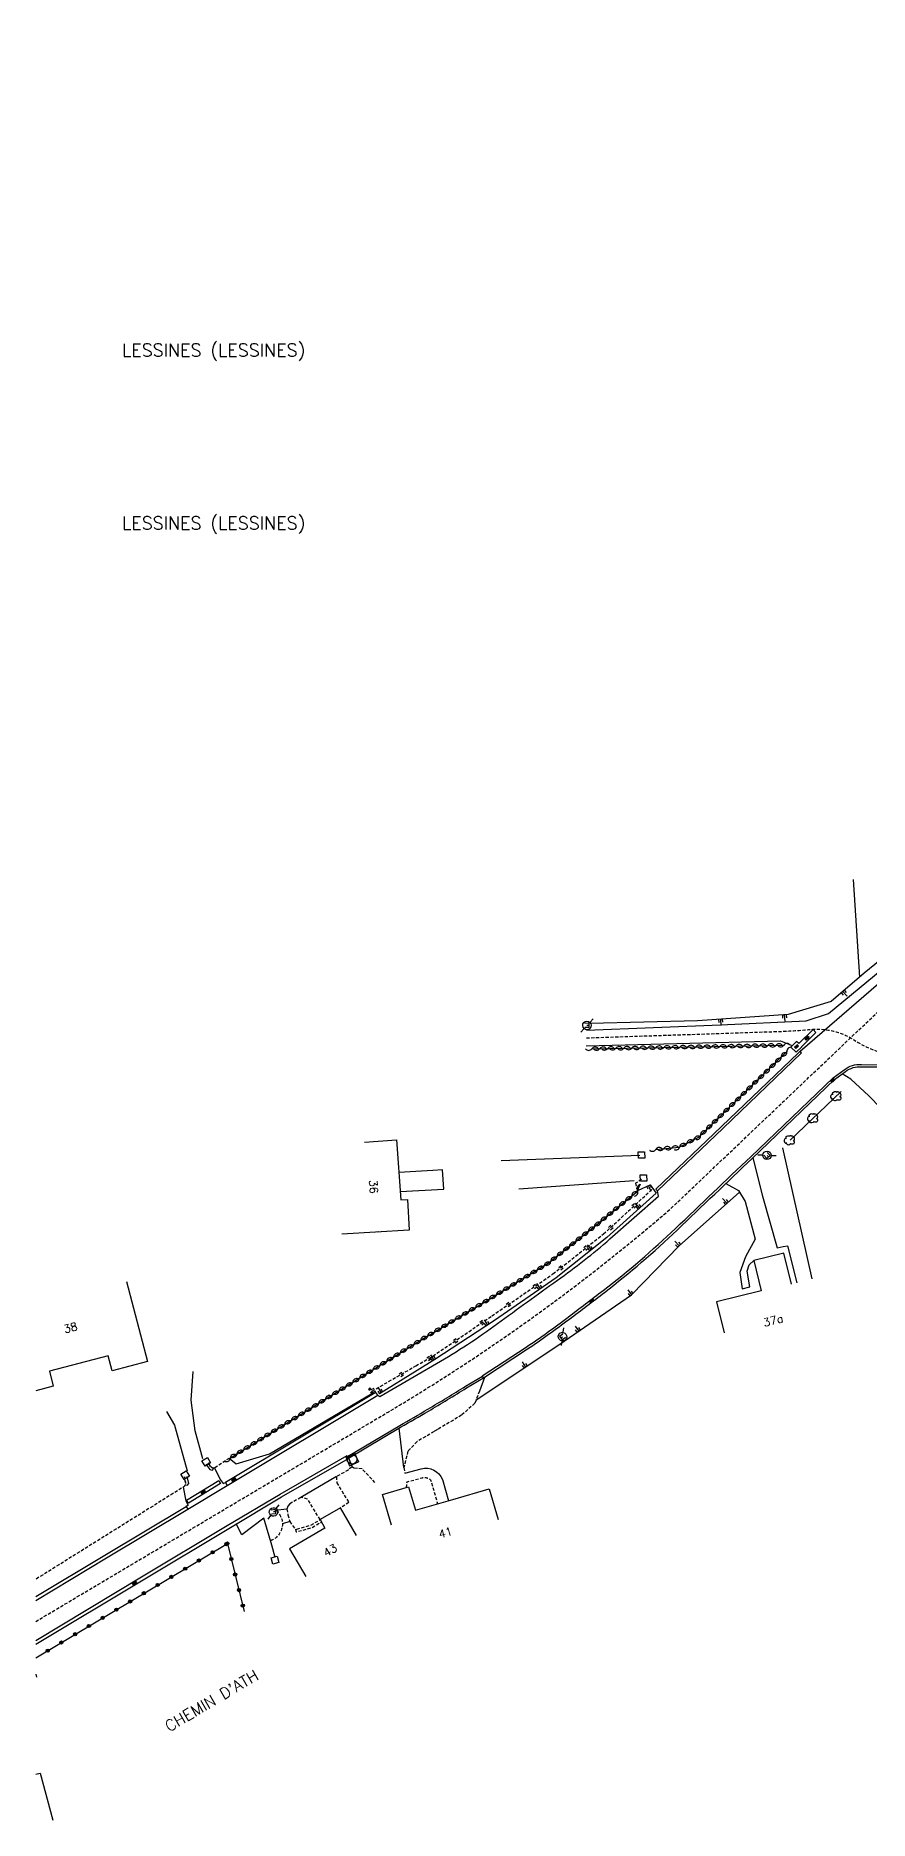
# Model space of a CAD drawing. Header units: millimetres. Extents: x 111000 to 112001, y 155000 to 156000.
# Drawn here: x 111000 to 111130.2, y 155034.3 to 155313 of the extents above; entities that cross this region are included whole.
import ezdxf
from ezdxf.enums import TextEntityAlignment as Align

# ---------------------------------------------------------------- set-up
doc = ezdxf.new("R2010")
doc.units = ezdxf.units.MM
doc.linetypes.add('DASHED', pattern=[0.75, 0.5, -0.25])
doc.layers.get('0').update_dxf_attribs({"linetype": 'CONTINUOUS'})
for name, color, linetype in [('W0001', 6, 'DASHED'), ('W0008', 7, 'CONTINUOUS'), ('W0100', 7, 'CONTINUOUS'), ('W0112', 1, 'DASHED'), ('W0211', 2, 'CONTINUOUS'), ('W0220', 5, 'DASHED'), ('W0300', 7, 'CONTINUOUS'), ('W0302', 3, 'CONTINUOUS'), ('W0310', 3, 'CONTINUOUS'), ('W0322', 7, 'CONTINUOUS'), ('W0330', 7, 'CONTINUOUS'), ('W0334', 7, 'CONTINUOUS'), ('W0400', 7, 'CONTINUOUS'), ('W0420', 7, 'CONTINUOUS'), ('W0471', 7, 'CONTINUOUS'), ('W0980', 7, 'CONTINUOUS'), ('W0989', 7, 'CONTINUOUS'), ('W0991', 7, 'CONTINUOUS')]:
    doc.layers.add(name, color=color, linetype=linetype)
doc.styles.get("Standard").update_dxf_attribs({"font": 'romans.shx', "width": 0.85})

# ---------------------------------------------------------------- blocks, each defined once
blk = doc.blocks.new('T300')
for p, q in [((-0.8, 0.51), (-0.86, 0.34)), ((-0.86, 0.34), (-0.86, 0.17)), ((-0.86, 0.17), (-0.74, 0.06)), ((-0.69, 0.63), (-0.8, 0.51)), ((-0.8, -0.06), (-0.74, 0.06)), ((-0.74, 0.06), (-0.69, 0.11)), ((-0.57, 0.69), (-0.69, 0.63)), ((-0.46, 0.69), (-0.57, 0.69)), ((-0.29, 0.63), (-0.46, 0.69)), ((-0.29, 0.63), (-0.17, 0.74)), ((-0.23, 0.57), (-0.29, 0.63)), ((-0.17, 0.74), (-0.06, 0.8)), ((-0.06, 0.8), (0.06, 0.8)), ((0.06, 0.8), (0.23, 0.74)), ((0.23, 0.74), (0.34, 0.63)), ((0.34, 0.63), (0.4, 0.51)), ((0.46, 0.46), (0.34, 0.46)), ((0.4, 0.51), (0.4, 0.46)), ((0.57, 0.4), (0.46, 0.46)), ((0.57, 0.4), (0.69, 0.29)), ((0.69, 0.29), (0.74, 0.17)), ((0.74, 0.06), (0.69, -0.17)), ((0.74, 0.17), (0.74, 0.06)), ((-0.8, -0.17), (-0.8, -0.06)), ((-0.8, -0.23), (-0.8, -0.17)), ((-0.74, -0.34), (-0.8, -0.23)), ((-0.69, -0.4), (-0.74, -0.34)), ((-0.51, -0.46), (-0.69, -0.4)), ((-0.4, -0.46), (-0.51, -0.46)), ((-0.4, -0.46), (-0.34, -0.46)), ((-0.34, -0.46), (-0.34, -0.4)), ((-0.34, -0.51), (-0.34, -0.46)), ((-0.29, -0.63), (-0.34, -0.51)), ((-0.17, -0.74), (-0.29, -0.63)), ((-0.06, -0.8), (-0.17, -0.74)), ((0.06, -0.8), (-0.06, -0.8)), ((0.17, -0.74), (0.06, -0.8)), ((0.23, -0.69), (0.17, -0.74)), ((0.29, -0.46), (0.23, -0.46)), ((0.29, -0.63), (0.23, -0.69)), ((0.46, -0.4), (0.29, -0.46)), ((0.34, -0.51), (0.29, -0.63)), ((0.34, -0.51), (0.34, -0.46)), ((0.57, -0.34), (0.46, -0.4)), ((0.63, -0.29), (0.57, -0.34)), ((0.69, -0.17), (0.63, -0.29))]:
    blk.add_line(p, q)
blk = doc.blocks.new('t211o')
at = {"color": 0, "linetype": 'Continuous'}
for p, q in [((-0.29, 0.5), (-0.29, 0)), ((0, 1), (0, 0)), ((0.29, 0.5), (0.29, 0))]:
    blk.add_line(p, q, dxfattribs=at)
blk = doc.blocks.new('t220o')
at = {"color": 0, "linetype": 'Continuous'}
for p, q in [((-0.25, 0.25), (0.25, 0.25)), ((-0.25, -0.25), (0.25, -0.25))]:
    blk.add_line(p, q, dxfattribs=at)
blk = doc.blocks.new('t310o')
at = {"color": 0, "linetype": 'Continuous'}
for centre, start, end in [((-0.5, 0.38), 216.8699, 323.1304), ((0.5, -0.37), 36.8699, 143.1303)]:
    blk.add_arc(centre, 0.625, start, end, dxfattribs=at)
blk = doc.blocks.new('T400')
for p, q in [((-0.15, 0.3), (0.15, 0.3)), ((-0.15, -0.25), (-0.15, 0.3)), ((-0.15, 0.15), (0.15, 0.15)), ((-0.15, 0), (0.15, 0)), ((0.15, 0.3), (0.15, -0.25)), ((-0.15, -0.15), (0.15, -0.15)), ((-0.15, -0.25), (-0.15, -0.3)), ((-0.15, -0.3), (0.15, -0.3)), ((0.15, -0.3), (0.15, -0.25))]:
    blk.add_line(p, q)
blk = doc.blocks.new('t112o')
at = {"color": 0, "linetype": 'Continuous'}
for p, q in [((-0.5, 0.5), (0.5, 0.5)), ((-0.5, -0.5), (-0.5, 0.5)), ((0.5, 0.5), (0.5, -0.5)), ((0.5, -0.5), (-0.5, -0.5))]:
    blk.add_line(p, q, dxfattribs=at)
blk = doc.blocks.new('T420')
for p, q in [((0.75, 0.75), (-0.75, 0.75)), ((-0.75, 0.75), (-0.75, -0.75)), ((0.75, 0.75), (0.75, -0.75)), ((0.75, -0.75), (-0.75, -0.75))]:
    blk.add_line(p, q)
blk.add_ellipse((0, 0), major_axis=(-0.53, 0.53), ratio=1, start_param=3.926991, end_param=10.210176)
blk = doc.blocks.new('T471')
for p, q in [((-0.333334, 0.333334), (-0.333334, -0.333334)), ((-0.333334, 0.333334), (0.333334, 0.333334)), ((-0.333334, 0), (0, 0)), ((0.500001, 0.500001), (1.000002, 1.000002)), ((-0.500001, -0.500001), (-1.000002, -1.000002)), ((-0.333334, -0.333334), (0.333334, -0.333334))]:
    blk.add_line(p, q)
blk.add_ellipse((0, 0), major_axis=(0.471405, 0.471405), ratio=1, start_param=5.4977871438, end_param=11.780972451)
blk = doc.blocks.new('t322o')
at = {"color": 0, "linetype": 'Continuous'}
for radius in [0.25, 0.15]:
    blk.add_circle((0, 0), radius, dxfattribs=at)

msp = doc.modelspace()

# ---------------------------------------------------------------- linework, layer by layer
at = {"layer": 'W0001', "flags": 128}
for points in [[(111000, 155065.35), (111055.13, 155098.12, 0.005031), (111060.45, 155101.35, 0.038896), (111099.16, 155129.82), (111132.87, 155161.85, -0.042143), (111182.7, 155201.78, -0.031173), (111199.26, 155212.1, -0.0041), (111214.33, 155220.08), (111252.55, 155239.91), (111346.76, 155289.06), (111394.07, 155312.91), (111447.53, 155339.92, -0.013605), (111474.75, 155352.75, -0.047657), (111515.6, 155366.21, 1.722825)], [(111085.99, 155156.5), (111116.26, 155157.51, 0.014848), (111120.97, 155157.81, -0.149014), (111127.26, 155156.52, 0.166427), (111137.78, 155153.5), (111154.09, 155154.33)]]:
    msp.add_lwpolyline(points, format="xyb", dxfattribs=at)
at = {"layer": 'W0008'}
msp.add_lwpolyline([(111000, 155068.65), (111011.04, 155075.28), (111023.75, 155082.88), (111029.9, 155086.58), (111053.41, 155100.71), (111053.74, 155100.47), (111059.73, 155103.96), (111062.61, 155105.64, 0.026841), (111072.1, 155111.87, -0.004321), (111081.48, 155118.65, 0.024961), (111089.66, 155125.09), (111089.66, 155125.09), (111097.26, 155131.8), (111097.1, 155132.6), (111107.33, 155142.41), (111119.6, 155154.16), (111119.37, 155154.41), (111131.6, 155164.99)], format="xyb", dxfattribs=at)
for points in [[(111086.02, 155157.72), (111106.92, 155158.51), (111120.33, 155159.17), (111123.82, 155160.3)], [(111085.96, 155155.28), (111116.33, 155156.06), (111118.12, 155155.32)], [(111072.71, 155137.36), (111094.33, 155138.17)], [(111075.45, 155132.93), (111093.47, 155134.21)], [(111026.09, 155090.75), (111024.92, 155095.15), (111024.3, 155099.91), (111024.59, 155104.41)], [(111020.43, 155098.14), (111021.69, 155095.99), (111023.66, 155088.88)]]:
    msp.add_lwpolyline(points, dxfattribs=at)
at = {"layer": 'W0008', "flags": 128}
msp.add_lwpolyline([(111000, 155062.37), (111016.52, 155072.31), (111029.88, 155080.33), (111038.15, 155085.23), (111048.64, 155091.26), (111048.71, 155091.14), (111056.84, 155095.95, 0.003966), (111061.23, 155098.5, 0.005381), (111067.13, 155102.09), (111069.76, 155103.67), (111069.74, 155103.73), (111076.59, 155108.2, 0.014023), (111083.13, 155112.87, 0.001856), (111088.59, 155117.03, 0.02717), (111099.93, 155126.75, -0.000826), (111111.66, 155137.94), (111124.54, 155150.25), (111126.24, 155151.53, -0.180179), (111128.96, 155152.34), (111132.29, 155152.3), (111137.22, 155151.97), (111154.2, 155153.03)], format="xyb", dxfattribs=at)
at = {"layer": 'W0100'}
for points in [[(111051.33, 155140.23), (111056.32, 155140.58), (111057, 155131.18), (111058.05, 155131.25), (111058.33, 155126.48), (111047.83, 155125.85)], [(111053.6, 155126.19), (111053.34, 155126.18)], [(111118.01, 155118.02), (111116.81, 155122.88), (111112.14, 155121.73), (111113.3, 155116.98), (111106.32, 155115.28), (111107.49, 155110.42)], [(111014.19, 155118.44), (111017.46, 155105.96), (111011.95, 155104.52), (111011.34, 155106.84), (111002.15, 155104.43), (111002.75, 155102.11), (111000, 155101.39)], [(111055.57, 155080.39), (111054.18, 155085.19), (111058.23, 155086.37), (111059.29, 155082.72), (111065.12, 155084.41), (111070.81, 155086.06), (111072.21, 155081.26)], [(111050.09, 155078.76), (111047.6, 155083.1), (111044.41, 155081.26), (111045.17, 155079.93), (111039.65, 155076.69), (111042.17, 155072.38)], [(111000, 155041.49), (111000.7, 155041.68), (111002.66, 155034.3)]]:
    msp.add_lwpolyline(points, dxfattribs=at)
at = {"layer": 'W0112'}
for points in [[(111124.78, 155149.92), (111124.39, 155149.52)], [(111094.6, 155134.37), (111093.68, 155133.82), (111093.83, 155132.91)], [(111052.77, 155100.91), (111052.19, 155101.84), (111052, 155101.71)], [(111052.58, 155100.79), (111052, 155101.71)], [(111069.29, 155101.33), (111068.58, 155099.44), (111066.51, 155097.58), (111062.72, 155095.32), (111062.2, 155095.01), (111059.57, 155093.45), (111058.11, 155091.93), (111057.49, 155089.38), (111057.64, 155088.52)], [(111052.98, 155087.04), (111050.98, 155089.19), (111049.68, 155089.3), (111049.49, 155089.45), (111049.36, 155089.44), (111048.8, 155089.11), (111048.81, 155089.01), (111046.98, 155087.98), (111047.01, 155087.01), (111048.91, 155083.92), (111047.6, 155083.1)]]:
    msp.add_lwpolyline(points, dxfattribs=at)
msp.add_lwpolyline([(111027.32, 155089.57), (111026.9, 155090.13), (111027.32, 155089.57, 0.355958), (111027.98, 155089.41), (111030.2, 155090.87)], format="xyb", dxfattribs=at)
at = {"layer": 'W0112', "flags": 128}
for points in [[(111023.38, 155087.05), (111023.25, 155087.96), (111023.38, 155087.05, -0.314917), (111023.01, 155086.31), (111000, 155071.93)], [(111057.89, 155086.27), (111057.99, 155087.15), (111060.3, 155087.79, -0.254446), (111061.66, 155087.48), (111062.75, 155083.72)], [(111037.61, 155082.71), (111038.16, 155081.89, -0.158155), (111038.54, 155080.59, -0.299548), (111036.68, 155077.96, 5.511726)]]:
    msp.add_lwpolyline(points, format="xyb", dxfattribs=at)
at = {"layer": 'W0112'}
msp.add_lwpolyline([(111042.98, 155080.4), (111044.41, 155081.26), (111042.45, 155084.47), (111041.4, 155084.72), (111039.7, 155083.73), (111039.38, 155083.34), (111039.24, 155082.9), (111039.38, 155082), (111039.68, 155080.96), (111040.55, 155079.72), (111040.77, 155079.79)], close=True, dxfattribs=at)
at = {"layer": 'W0112', "flags": 128}
msp.add_lwpolyline([(111040.55, 155079.72), (111040.69, 155079.34), (111043.14, 155080.03), (111044.61, 155080.92)], dxfattribs=at)
at = {"layer": 'W0211'}
for points in [[(111139.58, 155176.93), (111140.22, 155175.39), (111129.37, 155166.58), (111124.23, 155162.18), (111117.48, 155160.13), (111103.34, 155159.18)], [(111123.82, 155160.3), (111132.19, 155167.23), (111140.65, 155174.69), (111140.6, 155176.61)], [(111094.15, 155132.72), (111095.94, 155133.56), (111096.87, 155132.24), (111089.2, 155125.33), (111081.3, 155119.04), (111071.65, 155112.34), (111062.33, 155106.25), (111059.57, 155104.55), (111053.68, 155100.92)], [(111068.75, 155099.91), (111082.55, 155109.12), (111093.02, 155116.35), (111100.47, 155124.02), (111109.91, 155132.41)], [(111070.08, 155103.44), (111069.29, 155101.33)], [(111030.2, 155090.87), (111031.29, 155089.95), (111036.5, 155091.52), (111052.49, 155100.94)]]:
    msp.add_lwpolyline(points, dxfattribs=at)
at = {"layer": 'W0220'}
msp.add_lwpolyline([(111052.51, 155101.33), (111059.37, 155105.27), (111062.04, 155106.81), (111071.25, 155113.09), (111080.77, 155119.63), (111088.68, 155125.87), (111096.22, 155132.82)], dxfattribs=at)
at = {"layer": 'W0302'}
msp.add_lwpolyline([(111117.81, 155140.53), (111125.8, 155148.1)], dxfattribs=at)
at = {"layer": 'W0310'}
for points in [[(111086.84, 155154.8), (111116.93, 155155.35)], [(111096.85, 155139.08), (111100.46, 155139.45), (111103.54, 155141.01), (111117.37, 155154.4)], [(111030.37, 155090.88), (111050.2, 155103.14), (111058.53, 155108.31), (111059.8, 155109.1), (111069.96, 155115.18), (111080.05, 155121.3), (111087.79, 155127.48), (111093.87, 155132.47), (111094.47, 155133.71)]]:
    msp.add_lwpolyline(points, dxfattribs=at)
at = {"layer": 'W0322'}
for points in [[(111000, 155059.68), (111029.93, 155077.53)], [(111029.93, 155077.53), (111032.57, 155066.89)]]:
    msp.add_lwpolyline(points, dxfattribs=at)
at = {"layer": 'W0322', "flags": 128}
msp.add_lwpolyline([(111000, 155057.15), (111000.1, 155056.63)], dxfattribs=at)
at = {"layer": 'W0330'}
for points in [[(111128.69, 155166), (111127.7, 155181.24)], [(111103.34, 155159.18), (111086.59, 155158.73)], [(111116.62, 155139.34), (111121.21, 155118.89)]]:
    msp.add_lwpolyline(points, dxfattribs=at)
at = {"layer": 'W0334'}
for points in [[(111117.94, 155155.06), (111118.75, 155154.25), (111119.64, 155155.1), (111119.62, 155155.15), (111121.82, 155157.34), (111121.39, 155157.81), (111119.16, 155155.6), (111118.83, 155155.94)], [(111023.57, 155084.29), (111028.59, 155087.39), (111028.88, 155086.89), (111023.86, 155083.85)]]:
    msp.add_lwpolyline(points, close=True, dxfattribs=at)
for points in [[(111097.1, 155132.6), (111096.86, 155132.86), (111107.09, 155142.66), (111119.11, 155154.18), (111119.37, 155154.41)], [(111147.55, 155119.55), (111145.42, 155128.63), (111143.17, 155132.43), (111138.69, 155138.29), (111133.8, 155143.63), (111130.1, 155147.44), (111127.28, 155150.06), (111125.94, 155150.87)], [(111056.9, 155132.49), (111063.72, 155132.88), (111063.55, 155135.87), (111062.02, 155135.78), (111056.69, 155135.48)], [(111112, 155137.78), (111113.49, 155131.77), (111115.77, 155123.69), (111116.74, 155123.92), (111117.42, 155124.04), (111118.86, 155118.22)], [(111107.79, 155133.77), (111109.75, 155132.67), (111110.8, 155130.94), (111112.33, 155125.07), (111110.82, 155122.3), (111109.98, 155119.87), (111110.33, 155117.31), (111111.54, 155117.6), (111111.12, 155120.05), (111111.43, 155121.04), (111112.14, 155121.73)], [(111053.41, 155100.71), (111053.12, 155101.11), (111052.77, 155100.91), (111029.63, 155087.07)], [(111057.49, 155089.38), (111056.78, 155095.56)], [(111000, 155061.79), (111016.78, 155071.88), (111030.14, 155079.9), (111038.4, 155084.8), (111048.47, 155090.58), (111048.89, 155090.84), (111048.71, 155091.14)], [(111026.58, 155089.93), (111027.21, 155089.08), (111027.6, 155088.97), (111027.82, 155089.36)], [(111027.88, 155089.43), (111028.79, 155087.54), (111029.28, 155086.9), (111029.63, 155087.07), (111029.88, 155086.58)], [(111049.49, 155089.45), (111048.89, 155090.84)], [(111023.01, 155086.31), (111023.44, 155084.18), (111023.8, 155083.54), (111023.49, 155083.32), (111023.76, 155082.89)], [(111023.6, 155088), (111023.86, 155086.89), (111023.61, 155086.6), (111023.34, 155086.7)], [(111046.98, 155087.98), (111041.4, 155084.72)], [(111039.24, 155082.9), (111037.41, 155082.7)], [(111039.68, 155080.96), (111038.54, 155080.59)]]:
    msp.add_lwpolyline(points, dxfattribs=at)
at = {"layer": 'W0334', "flags": 128}
for points in [[(111069.94, 155103.43), (111076.78, 155107.91, 0.014027), (111083.34, 155112.59, 0.001856), (111088.81, 155116.75, 0.02717), (111100.17, 155126.49, -0.000826), (111111.9, 155137.68), (111124.76, 155149.98), (111126.45, 155151.25, -0.180875), (111128.95, 155151.99), (111132.26, 155151.95), (111132.29, 155152.3)], [(111048.87, 155090.88), (111056.99, 155095.69, 0.003901), (111061.32, 155098.21, 0.005443), (111067.28, 155101.83), (111069.94, 155103.43), (111069.76, 155103.67)], [(111057.64, 155088.52), (111060.19, 155089.21, -0.385436), (111063.52, 155087.52), (111064.48, 155084.22)]]:
    msp.add_lwpolyline(points, format="xyb", dxfattribs=at)
for points in [[(111000, 155069.23), (111010.79, 155075.71), (111023.49, 155083.31), (111023.49, 155083.31)], [(111037.42, 155075.36), (111036.9, 155077.25), (111035.64, 155081.48), (111032.21, 155078.86), (111031.32, 155080.6)]]:
    msp.add_lwpolyline(points, dxfattribs=at)

# ---------------------------------------------------------------- block references
at = {"layer": 'W0112'}
for p, rotation in [((111094.61, 155138.21), 91.67687242967271), ((111094.91, 155134.61), 181.4645812192578), ((111023.34, 155088.21), 300.9391030038818), ((111026.63, 155090.29), 30.54499808318135), ((111037.36, 155074.92), 285.5073037901148)]:
    msp.add_blockref('t112o', p, dxfattribs=dict(at, rotation=rotation))
at = {"layer": 'W0211'}
for p, rotation in [((111126.06, 155163.75), 220.6072081565767), ((111106.97, 155159.42), 183.8408799418007), ((111116.95, 155160.09), 183.8408799418007), ((111095.68, 155133.43), 205.1879826286788), ((111094.3, 155129.92), 42.02595258827014), ((111107.94, 155130.67), 41.65075514450385), ((111100.47, 155124.02), 41.65075514450385), ((111086.74, 155123.37), 38.53561984908214), ((111078.8, 155117.3), 34.77426926277694), ((111093.02, 155116.35), 34.60507490287754), ((111070.57, 155111.63), 33.14718154744194), ((111084.79, 155110.67), 34.60507490287754), ((111062.19, 155106.17), 31.65789058918104), ((111076.5, 155105.08), 33.74513656839155), ((111053.93, 155101.07), 31.65789058918104)]:
    msp.add_blockref('t211o', p, dxfattribs=dict(at, rotation=rotation))
at = {"layer": 'W0220'}
for p, rotation in [((111093.47, 155130.28), 42.68942176999394), ((111089.8, 155126.89), 42.68942176999394), ((111085.94, 155123.71), 38.25098358541475), ((111082.02, 155120.61), 38.25098358541475), ((111077.96, 155117.7), 34.48399261081764), ((111073.84, 155114.87), 34.48399261081764), ((111069.71, 155112.04), 34.27809521899454), ((111065.58, 155109.22), 34.27809521899454), ((111061.42, 155106.45), 29.91318038360454), ((111057.09, 155103.96), 29.91318038360454), ((111052.75, 155101.47), 29.91318038360454)]:
    msp.add_blockref('t220o', p, dxfattribs=dict(at, rotation=rotation))
at = {"layer": 'W0300', "rotation": 43.45020059669374}
for p in [(111125.07, 155147.41), (111121.44, 155143.97), (111117.81, 155140.53)]:
    msp.add_blockref('T300', p, dxfattribs=at)
at = {"layer": 'W0310'}
for p, rotation in [((111096.84, 155154.98), 1.043126655804762), ((111098.09, 155155), 1.043126655804762), ((111099.34, 155155.03), 1.043126655804762), ((111100.59, 155155.05), 1.043126655804762), ((111101.84, 155155.07), 1.043126655804762), ((111103.09, 155155.09), 1.043126655804762), ((111104.34, 155155.12), 1.043126655804762), ((111105.59, 155155.14), 1.043126655804762), ((111106.84, 155155.16), 1.043126655804762), ((111108.09, 155155.19), 1.043126655804762), ((111109.34, 155155.21), 1.043126655804762), ((111110.59, 155155.23), 1.043126655804762), ((111111.84, 155155.25), 1.043126655804762), ((111113.09, 155155.28), 1.043126655804762), ((111114.34, 155155.3), 1.043126655804762), ((111115.59, 155155.32), 1.043126655804762), ((111116.84, 155155.35), 1.043126655804762), ((111086.84, 155154.8), 1.043126655804762), ((111088.09, 155154.82), 1.043126655804762), ((111089.34, 155154.84), 1.043126655804762), ((111090.59, 155154.87), 1.043126655804762), ((111091.84, 155154.89), 1.043126655804762), ((111093.09, 155154.91), 1.043126655804762), ((111094.34, 155154.94), 1.043126655804762), ((111095.59, 155154.96), 1.043126655804762), ((111114.61, 155151.73), 44.07766074048924), ((111115.51, 155152.6), 44.07766074048924), ((111116.41, 155153.47), 44.07766074048924), ((111117.31, 155154.34), 44.07766074048924), ((111111.92, 155149.13), 44.07766074048924), ((111112.82, 155150), 44.07766074048924), ((111113.72, 155150.87), 44.07766074048924), ((111109.23, 155146.52), 44.07766074048924), ((111110.12, 155147.39), 44.07766074048924), ((111111.02, 155148.26), 44.07766074048924), ((111106.53, 155143.91), 44.07766074048924), ((111107.43, 155144.78), 44.07766074048924), ((111108.33, 155145.65), 44.07766074048924), ((111103.84, 155141.3), 44.07766074048924), ((111104.74, 155142.17), 44.07766074048924), ((111105.63, 155143.04), 44.07766074048924), ((111096.85, 155139.08), 5.787021682577755), ((111098.09, 155139.21), 5.787021682577755), ((111099.34, 155139.33), 5.787021682577755), ((111100.57, 155139.5), 26.91143638419854), ((111101.68, 155140.07), 26.91143638419854), ((111102.8, 155140.63), 26.91143638419854), ((111093.97, 155132.67), 64.22117568185185), ((111090.18, 155129.44), 39.38244968567105), ((111091.14, 155130.23), 39.38244968567105), ((111092.11, 155131.02), 39.38244968567105), ((111093.08, 155131.82), 39.38244968567105), ((111087.27, 155127.07), 38.56328719355994), ((111088.25, 155127.85), 39.38244968567105), ((111089.21, 155128.65), 39.38244968567105), ((111083.36, 155123.95), 38.56328719355994), ((111084.34, 155124.73), 38.56328719355994), ((111085.32, 155125.51), 38.56328719355994), ((111086.3, 155126.29), 38.56328719355994), ((111080.43, 155121.61), 38.56328719355994), ((111081.41, 155122.39), 38.56328719355994), ((111082.39, 155123.17), 38.56328719355994), ((111075.13, 155118.32), 31.26184839724315), ((111076.19, 155118.97), 31.26184839724315), ((111077.26, 155119.61), 31.26184839724315), ((111078.33, 155120.26), 31.26184839724315), ((111079.4, 155120.91), 31.26184839724315), ((111070.85, 155115.72), 31.26184839724315), ((111071.92, 155116.37), 31.26184839724315), ((111072.99, 155117.02), 31.26184839724315), ((111074.06, 155117.67), 31.26184839724315), ((111066.56, 155113.15), 30.88886380295214), ((111067.64, 155113.79), 30.88886380295214), ((111068.71, 155114.43), 30.88886380295214), ((111069.78, 155115.07), 30.88886380295214), ((111061.2, 155109.94), 30.88886380295214), ((111062.27, 155110.58), 30.88886380295214), ((111063.35, 155111.22), 30.88886380295214), ((111064.42, 155111.87), 30.88886380295214), ((111065.49, 155112.51), 30.88886380295214), ((111056.94, 155107.33), 31.86598977074034), ((111058, 155107.99), 31.86598977074034), ((111059.06, 155108.64), 31.86598977074034), ((111060.13, 155109.3), 30.88886380295214), ((111052.69, 155104.69), 31.86598977074034), ((111053.75, 155105.35), 31.86598977074034), ((111054.82, 155106.01), 31.86598977074034), ((111055.88, 155106.67), 31.86598977074034), ((111048.44, 155102.05), 31.70700902040045), ((111049.51, 155102.71), 31.70700902040045), ((111050.57, 155103.37), 31.86598977074034), ((111051.63, 155104.03), 31.86598977074034), ((111043.13, 155098.77), 31.70700902040045), ((111044.19, 155099.42), 31.70700902040045), ((111045.25, 155100.08), 31.70700902040045), ((111046.32, 155100.74), 31.70700902040045), ((111047.38, 155101.39), 31.70700902040045), ((111038.87, 155096.14), 31.70700902040045), ((111039.94, 155096.79), 31.70700902040045), ((111041, 155097.45), 31.70700902040045), ((111042.06, 155098.11), 31.70700902040045), ((111034.62, 155093.51), 31.70700902040045), ((111035.68, 155094.17), 31.70700902040045), ((111036.75, 155094.82), 31.70700902040045), ((111037.81, 155095.48), 31.70700902040045), ((111030.37, 155090.88), 31.70700902040045), ((111031.43, 155091.54), 31.70700902040045), ((111032.49, 155092.2), 31.70700902040045), ((111033.56, 155092.85), 31.70700902040045)]:
    msp.add_blockref('t310o', p, dxfattribs=dict(at, rotation=rotation))
at = {"layer": 'W0322'}
for p, rotation in [((111029.78, 155077.44), 30.81023084676024), ((111029.93, 155077.53), 283.8956152319258), ((111025.49, 155074.88), 30.81023084676024), ((111027.63, 155076.16), 30.81023084676024), ((111030.54, 155075.11), 283.8956152319258), ((111021.19, 155072.32), 30.81023084676024), ((111023.34, 155073.6), 30.81023084676024), ((111031.14, 155072.68), 283.8956152319258), ((111016.9, 155069.76), 30.81023084676024), ((111019.04, 155071.04), 30.81023084676024), ((111031.74, 155070.25), 283.8956152319258), ((111010.46, 155065.92), 30.81023084676024), ((111012.6, 155067.2), 30.81023084676024), ((111014.75, 155068.48), 30.81023084676024), ((111032.34, 155067.83), 283.8956152319258), ((111006.16, 155063.36), 30.81023084676024), ((111008.31, 155064.64), 30.81023084676024), ((111001.87, 155060.79), 30.81023084676024), ((111004.01, 155062.07), 30.81023084676024)]:
    msp.add_blockref('t322o', p, dxfattribs=dict(at, rotation=rotation))
at = {"layer": 'W0400'}
for p, rotation in [((111118.81, 155155.13), 133.4222349208702), ((111120.44, 155156.45), 134.9240089142845), ((111124.43, 155149.88), 135.6035922428072), ((111086.84, 155115.42), 127.2948302876006), ((111049.13, 155091.19), 301.5606227801912), ((111026.12, 155085.57), 301.2045647047917), ((111030.91, 155087.48), 301.2045647047917), ((111015.4, 155071.34), 302.3228509863678)]:
    msp.add_blockref('T400', p, dxfattribs=dict(at, rotation=rotation))
at = {"layer": 'W0420', "rotation": 113.2870705774702}
msp.add_blockref('T420', (111049.4, 155090.66), dxfattribs=at)
at = {"layer": 'W0471'}
for p, rotation in [((111086.09, 155158.44), 181.5445958244377), ((111114.2, 155138.15), 133.9725512858678), ((111082.27, 155109.83), 37.29483028760063), ((111037.13, 155082.46), 186.2911851822207)]:
    msp.add_blockref('T471', p, dxfattribs=dict(at, rotation=rotation))

# ---------------------------------------------------------------- texts
at = {"layer": 'W0980'}
for p in [(111027.78, 155263.77), (111027.78, 155236.77)]:
    msp.add_text('LESSINES (LESSINES)', height=2, dxfattribs=at).set_placement(p, align=Align.MIDDLE)
at = {"layer": 'W0989'}
msp.add_text("CHEMIN D'ATH", height=1.75, rotation=30.6418, dxfattribs=at).set_placement((111027.47, 155052.98), align=Align.MIDDLE)
at = {"layer": 'W0991'}
for s, rotation, p in [('36', 274.1128, (111052.76, 155133.25)), ('38', 14.6648, (111005.44, 155111.23)), ('37a', 13.6378, (111115.17, 155112.36)), ('41', 16.1788, (111063.99, 155079.24)), ('43', 30.3551, (111046.01, 155076.47))]:
    msp.add_text(s, height=1.25, rotation=rotation, dxfattribs=at).set_placement(p, align=Align.MIDDLE)

doc.saveas('drawing.dxf')
